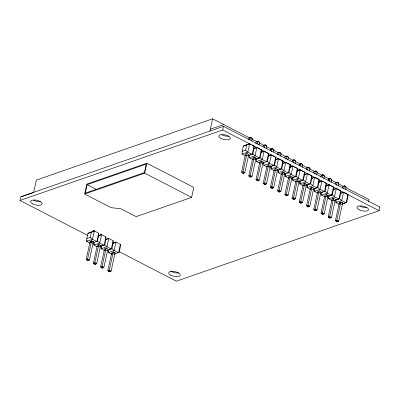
<?xml version="1.0" encoding="UTF-8"?>
<svg xmlns="http://www.w3.org/2000/svg" width="400" height="400" viewBox="0 0 400 400"><rect width="100%" height="100%" fill="white"/><g stroke="black" fill="none" stroke-linecap="round" stroke-linejoin="round"><path stroke-width="0.6" d="M293.52 199.53L293.55 197.815L297.52 179.61L299.34 180.545L295.37 198.755L293.52 199.53L292.1 198.32L296.07 180.11L297.52 179.61M86.985 240.135L86.725 241.335L92.48 239.335L94.31 230.925L88.56 232.925L87.91 233.455L86.8 238.55L86.725 241.335L90.01 243.03M94.02 242.28L93.945 245.065L97.23 246.76M92.83 242.995L97.505 241.065L98.62 235.97L98.69 233.185L92.89 230.19M100.05 246.725L104.725 244.795L105.84 239.7L105.91 236.915L100.11 233.92M108.46 249.735L108.385 252.52L111.67 254.215M107.27 250.45L111.95 248.525L113.06 243.425L113.13 240.645L108.755 238.385L105.875 239.385M113.095 243.11L115.975 242.11L120.35 244.375L120.28 247.155L119.17 252.255L114.49 254.18M245.38 155.795L242.095 154.1L242.165 151.315L243.28 146.22L243.93 145.69L249.68 143.69L254.06 145.95L253.985 148.735L252.875 153.83L248.2 155.76M252.6 159.525L249.315 157.83L249.39 155.045M259.82 163.25L256.535 161.555L256.61 158.775L260.095 157.56L261.21 152.465L261.28 149.68L256.9 147.42L254.025 148.42M267.04 166.98L263.755 165.285L263.83 162.5L262.37 163.16M262.64 163.215L267.315 161.29L268.43 156.19L268.5 153.41L264.125 151.15L261.245 152.15M274.26 170.71L270.975 169.015L271.05 166.23L269.59 166.89M269.86 166.945L274.54 165.02L275.65 159.92L275.72 157.135L271.345 154.875L268.465 155.875M277.655 170.475L281.76 168.745L282.87 163.65L282.94 160.865L278.565 158.605L275.685 159.605M285.49 173.69L285.42 176.47L288.7 178.165M284.3 174.4L288.98 172.475L290.09 167.375L290.16 164.595L285.785 162.335L282.33 163.535M292.71 177.415L292.64 180.2L295.92 181.895M291.52 178.13L296.2 176.205L297.31 171.105L297.385 168.325L293.005 166.06L289.555 167.26M298.745 181.86L303.42 179.93L304.53 174.835L304.605 172.05L300.225 169.79L296.775 170.99M305.965 185.59L310.64 183.66L311.75 178.565L311.825 175.78L307.445 173.52L303.995 174.72M314.375 188.6L314.3 191.385L317.585 193.08M313.185 189.315L317.86 187.39L318.97 182.29L319.045 179.51L314.665 177.25L311.215 178.45M320.405 193.045L325.08 191.12L326.195 186.02L326.265 183.235L321.885 180.975L318.435 182.175M327.625 196.775L332.3 194.845L333.415 189.75L333.485 186.965L329.11 184.705L325.655 185.905M336.035 199.79L335.96 202.57L339.245 204.265M334.845 200.505L339.52 198.575L340.635 193.475L340.705 190.695L336.33 188.435L333.45 189.435M340.67 193.16L343.55 192.16L347.925 194.425L347.855 197.205L346.745 202.305L342.065 204.23M87.64 235.385L20 200.455L20.795 196.815L223.52 126.33L380 207.135M33.705 192.325L36.375 180.075L212.6 118.81L249.78 138.005M84.66 194.03L86.825 184.1L146.88 163.22L193.785 187.44L191.62 197.375L136.125 216.665L120.77 208.74L111.095 207.685L84.66 194.03L144.715 173.15L191.62 197.375M87.155 184.645L85.3 193.145L144.38 172.605L146.235 164.105L87.155 184.645L96.52 189.48M86.8 238.55L90.285 237.34L91.395 232.24L94.31 230.925M90.155 241.245L86.185 259.455L87.605 260.665L89.455 259.89L93.425 241.68L91.605 240.745L90.155 241.245L91.245 241.39M91.605 240.745L87.635 258.95L87.605 260.665L89.455 259.89L87.635 258.95L86.185 259.455L88.005 260.395M94.21 243.86L93.945 245.065L99.7 243.065L104.075 245.325L105.91 236.915M98.69 233.185L96.855 241.595L92.48 239.335L90.285 237.34M98.825 244.47L94.855 262.68L94.825 264.395L96.675 263.615L100.645 245.41L98.825 244.47L97.375 244.975L93.41 263.18L94.825 264.395L96.675 263.615L94.855 262.68L93.41 263.18L94.315 263.65M98.655 235.655L101.535 234.655L99.7 243.065L97.505 241.065M101.43 247.59L101.165 248.79L104.45 250.485M106.045 248.2L102.08 266.405L102.045 268.12L103.895 267.345L107.865 249.14L106.045 248.2L104.6 248.705L100.63 266.91L102.045 268.12L103.895 267.345L102.08 266.405L100.63 266.91L101.995 267.615M108.65 251.32L108.385 252.52L114.14 250.52L118.52 252.78L120.35 244.375M113.13 240.645L111.3 249.05L106.92 246.79L104.725 244.795L101.24 246.01L101.165 248.79L106.92 246.79L108.755 238.385L105.84 239.7M115.085 252.87L111.12 271.075L109.265 271.85L107.85 270.64L111.82 252.435L113.27 251.93L115.085 252.87L114 252.725M144.715 173.15L146.88 163.22M209.93 131.055L212.6 118.81M20 200.455L222.73 129.975L223.52 126.33M242.165 151.315L245.655 150.105L246.765 145.005L249.68 143.69L247.85 152.1L242.095 154.1M241.555 172.22L245.525 154.01L246.975 153.505L248.795 154.445L244.825 172.655L242.975 173.43L241.555 172.22L243.005 171.715L244.825 172.655L242.975 173.43L243.005 171.715L246.975 153.505M248.615 139.85L248.99 138.12L250.84 137.345L252.26 138.56L251.76 140.86M249.94 139.92L250.44 137.62L250.84 137.345M254.06 145.95L252.225 154.36L247.85 152.1L245.655 150.105M255.835 143.575L256.21 141.85L258.06 141.075L259.48 142.285L258.855 145.165M257.035 144.225L257.66 141.345L258.06 141.075M256.015 158.175L252.045 176.38L250.195 177.155L248.775 175.945L252.745 157.74L254.195 157.235L256.015 158.175L254.925 158.03M261.28 149.68L259.445 158.09L255.42 159.49M256 179.675L259.965 161.47L261.415 160.965L263.235 161.905L259.265 180.11L257.415 180.885L256 179.675L257.445 179.17L259.265 180.11L257.415 180.885L257.445 179.17L261.415 160.965M263.18 146.73L263.43 145.58L265.285 144.805L266.7 146.015L266.2 148.315M264.255 147.955L264.88 145.075L265.285 144.805M268.5 153.41L266.665 161.815L262.29 159.555L260.095 157.56L259.445 158.09L255.07 155.825L252.875 153.83L249.97 154.845M263.22 183.405L267.19 165.195L268.635 164.695L270.455 165.635L266.485 183.84L264.635 184.615L263.22 183.405L264.67 182.9L266.485 183.84L264.635 184.615L264.67 182.9L268.635 164.695M270.275 151.035L270.65 149.31L272.505 148.535L273.92 149.745L273.42 152.045M271.475 151.68L272.1 148.805L272.505 148.535M271.11 168.415L271.37 167.21M275.72 157.135L273.89 165.545L269.51 163.285L267.315 161.29M277.495 154.765L277.875 153.035L279.725 152.26L281.14 153.47L280.515 156.35M275.86 168.42L271.89 186.63L271.855 188.345L273.71 187.57L277.675 169.36L275.86 168.42L274.41 168.925L270.44 187.13L271.855 188.345L273.71 187.57L271.89 186.63L270.44 187.13L272.26 188.07M278.82 154.835L279.32 152.535L279.725 152.26M278.59 170.94L278.2 172.74L281.48 174.435M282.94 160.865L281.11 169.275L276.73 167.015L274.54 165.02L271.63 166.03M284.84 157.915L285.095 156.765L286.945 155.99L288.36 157.2L287.735 160.08M283.08 172.15L279.11 190.355L279.075 192.07L280.93 191.295L284.9 173.09L283.08 172.15L281.63 172.655L277.66 190.86L279.075 192.07L280.93 191.295L279.11 190.355L277.66 190.86L279.025 191.565M285.915 159.14L286.545 156.26L286.945 155.99M285.81 174.67L285.42 176.47L291.17 174.47L295.55 176.73L297.385 168.325M290.16 164.595L288.33 173L283.95 170.74L281.76 168.745L278.27 169.96L278.2 172.74L283.95 170.74L285.785 162.335L282.87 163.65M292.065 161.645L292.315 160.495L294.165 159.72L295.585 160.93L294.955 163.805M290.3 175.88L286.33 194.085L286.3 195.8L288.15 195.025L292.12 176.82L290.3 175.88L288.85 176.385L284.88 194.59L286.3 195.8L288.15 195.025L286.33 194.085L284.88 194.59L286.7 195.53M293.135 162.865L293.765 159.99L294.165 159.72M293.03 178.395L292.64 180.2L298.39 178.2L302.77 180.46L304.605 172.05M299.16 165.95L299.535 164.22L301.385 163.445L302.805 164.66L302.175 167.535M300.48 166.02L300.985 163.72L301.385 163.445M300.25 182.125L299.86 183.93L303.145 185.625M306.38 169.675L306.755 167.95L308.605 167.175L310.025 168.385L309.395 171.265M304.74 183.335L300.77 201.545L300.74 203.255L302.59 202.48L306.56 184.275L304.74 183.335L303.29 183.84L299.32 202.045L300.74 203.255L302.59 202.48L300.77 201.545L299.32 202.045L300.685 202.75M307.575 170.325L308.205 167.445L308.605 167.175M307.34 186.455L307.08 187.655L310.365 189.35M311.825 175.78L309.99 184.19L305.615 181.925L303.42 179.93L299.93 181.145L299.86 183.93L305.615 181.925L307.445 173.52L304.53 174.835M313.725 172.83L313.975 171.68L315.825 170.905L317.245 172.115L316.615 174.99M311.96 187.065L307.99 205.27L307.96 206.985L309.81 206.21L313.78 188.005L311.96 187.065L310.51 187.57L306.54 205.775L307.96 206.985L309.81 206.21L307.99 205.27L306.54 205.775L307.905 206.48M314.8 174.055L315.425 171.175L315.825 170.905M314.56 190.185L314.3 191.385L320.055 189.385L324.43 191.645L326.265 183.235M319.045 179.51L317.21 187.915L312.835 185.655L310.64 183.66M320.82 177.135L321.195 175.41L323.045 174.635L324.465 175.845L323.84 178.72M319.18 190.795L315.21 209L315.18 210.715L317.03 209.94L321 191.735L319.18 190.795L317.73 191.295L313.76 209.505L315.18 210.715L317.03 209.94L315.21 209L313.76 209.505L315.58 210.445M322.145 177.205L322.645 174.905L323.045 174.635M321.785 193.91L321.52 195.115L324.805 196.81M328.04 180.865L328.415 179.135L330.27 178.36L331.685 179.57L331.06 182.45M326.4 194.52L322.43 212.73L322.4 214.445L324.25 213.67L328.22 195.46L326.4 194.52L324.95 195.025L320.98 213.23L322.4 214.445L324.25 213.67L322.43 212.73L320.98 213.23L322.345 213.935M329.24 181.51L329.865 178.635L330.27 178.36M329.005 197.64L328.74 198.84L332.025 200.535M333.485 186.965L331.65 195.375L327.275 193.115L325.08 191.12L321.595 192.33L321.52 195.115L327.275 193.115L329.11 184.705L326.195 186.02M332.175 198.755L328.205 216.96L329.62 218.17L331.47 217.395L335.44 199.19L333.62 198.25L332.175 198.755L333.26 198.9M335.385 184.015L335.635 182.865L337.49 182.09L338.905 183.3L338.405 185.605M333.62 198.25L329.655 216.455L329.62 218.17L331.47 217.395L329.655 216.455L328.205 216.96L329.57 217.665M336.46 185.24L337.085 182.36L337.49 182.09M336.225 201.37L335.96 202.57L341.715 200.57L346.095 202.83L347.925 194.425M340.705 190.695L338.875 199.1L334.495 196.84L332.3 194.845L328.815 196.06L328.74 198.84L334.495 196.84L336.33 188.435L333.415 189.75M339.395 202.485L335.425 220.69L336.84 221.9L338.695 221.125L342.66 202.92L340.845 201.98L339.395 202.485L340.485 202.63M342.48 188.32L342.86 186.595L344.71 185.82L346.125 187.03L345.5 189.905M340.845 201.98L336.875 220.185L336.84 221.9L338.695 221.125L336.875 220.185L335.425 220.69L337.245 221.63M343.805 188.39L344.305 186.09L344.71 185.82M368.57 201.945L369.08 199.61L345.775 187.575M119.245 251.7L176.35 281.19L379.08 210.71L379.87 207.07M109.67 271.58L107.85 270.64L109.3 270.135L111.12 271.075L109.265 271.85L109.3 270.135L113.27 251.93L113.455 252.65M250.595 176.885L248.775 175.945L250.225 175.44L252.045 176.38L250.195 177.155L250.225 175.44L254.195 157.235L254.38 157.96M253.985 148.735L256.9 147.42L255.07 155.825L249.315 157.83M261.21 152.465L264.125 151.15L262.29 159.555L256.535 161.555M268.43 156.19L271.345 154.875L269.51 163.285L263.755 165.285M98.62 235.97L101.535 234.655M275.65 159.92L278.565 158.605L276.73 167.015L270.975 169.015M113.06 243.425L115.975 242.11L114.14 250.52L111.95 248.525L109.04 249.535M290.09 167.375L293.005 166.06L291.17 174.47L288.98 172.475M284.035 174.345L285.005 173.905M297.31 171.105L300.225 169.79L298.39 178.2L296.2 176.205L293.29 177.215M311.75 178.565L314.665 177.25L312.835 185.655L307.08 187.655L307.15 184.875L308.895 184.265M318.97 182.29L321.885 180.975L320.055 189.385L317.86 187.39L314.955 188.4M340.635 193.475L343.55 192.16L341.715 200.57L339.52 198.575L336.615 199.585M342.285 203.955L346.745 202.305M210.33 129.235L223.92 124.51M20.915 196.875L33.825 192.385M248.99 138.12L250.44 137.62L252.26 138.56M243.28 146.22L246.765 145.005M256.21 141.85L257.66 141.345L259.48 142.285M263.43 145.58L264.88 145.075L266.7 146.015M245.165 155.665L246.615 155.165L248.435 156.1M270.65 149.31L272.1 148.805L273.92 149.745M252.385 159.395L253.835 158.89L255.655 159.83M277.875 153.035L279.32 152.535L281.14 153.47M259.605 163.125L261.055 162.62L262.875 163.56M285.095 156.765L286.545 156.26L288.36 157.2M266.825 166.85L268.275 166.35L270.095 167.29M292.315 160.495L293.765 159.99L295.585 160.93M87.91 233.455L91.395 232.24M274.045 170.58L275.495 170.075L277.315 171.015M299.535 164.22L300.985 163.72L302.805 164.66M281.27 174.31L282.72 173.805L284.535 174.745M89.795 242.9L91.245 242.4L93.065 243.34M306.755 167.95L308.205 167.445L310.025 168.385M288.49 178.04L289.94 177.535L291.755 178.475M97.015 246.63L98.465 246.125L100.285 247.065M313.975 171.68L315.425 171.175L317.245 172.115M295.71 181.765L297.16 181.265L298.98 182.2M104.235 250.36L105.685 249.855L107.505 250.795M321.195 175.41L322.645 174.905L324.465 175.845M302.93 185.495L304.38 184.99L306.2 185.93M111.455 254.09L112.905 253.585L114.725 254.525M328.415 179.135L329.865 178.635L331.685 179.57M310.15 189.225L311.6 188.72L313.42 189.66M335.635 182.865L337.085 182.36L338.905 183.3M293.92 199.255L295.37 198.755L293.55 197.815L292.1 198.32L293.01 198.79M317.37 192.95L318.82 192.45L320.64 193.39M342.86 186.595L344.305 186.09L346.125 187.03M324.59 196.68L326.04 196.175L327.86 197.115M331.81 200.41L333.26 199.905L335.08 200.845M339.03 204.14L340.48 203.635L342.3 204.575M276.59 169.215L277.675 169.36M283.81 172.945L284.9 173.09M305.47 184.13L306.56 184.275M327.13 195.315L328.22 195.46M341.575 202.775L342.66 202.92M92.335 241.535L93.425 241.68M99.555 245.265L100.645 245.41M252 139.155L256.995 141.73M259.21 142.875L264.205 145.455M266.425 146.6L271.42 149.18M273.64 150.325L278.635 152.905M280.855 154.05L285.845 156.63M288.065 157.775L293.615 160.645M295.28 161.5L300.275 164.08M302.495 165.225L307.49 167.805M309.705 168.95L315.255 171.82M316.92 172.675L322.47 175.54M324.135 176.4L329.13 178.98M331.35 180.125L336.34 182.705M338.56 183.85L343.555 186.43M222.73 129.975L251.005 144.575M252.115 145.145L274.29 156.6M275.4 157.17L323.08 181.795M324.19 182.365L379.08 210.71M256.45 179.91L257.36 180.38M228.825 136.145A5.93 2.4 12.3 0 1 221.745 134.81M40.595 201.585A5.93 2.4 12.3 0 1 33.515 200.25M178.75 272.93A5.93 2.4 12.3 0 1 170.62 270.94M366.98 207.485A5.93 2.4 12.3 0 1 359.905 206.15M220.95 138.45A5.93 2.4 12.3 0 0 230.325 138.595A5.93 2.4 12.3 0 0 222.45 134.525A5.93 2.4 12.3 0 0 220.95 138.45M32.72 203.89A5.93 2.4 12.3 0 0 42.095 204.035A5.93 2.4 12.3 0 0 34.22 199.97A5.93 2.4 12.3 0 0 32.72 203.89M170.88 275.235A5.93 2.4 12.3 0 0 180.255 275.38A5.93 2.4 12.3 0 0 172.375 271.31A5.93 2.4 12.3 0 0 170.88 275.235M359.11 209.79A5.93 2.4 12.3 0 0 368.485 209.935A5.93 2.4 12.3 0 0 360.605 205.87A5.93 2.4 12.3 0 0 359.11 209.79"/></g></svg>
